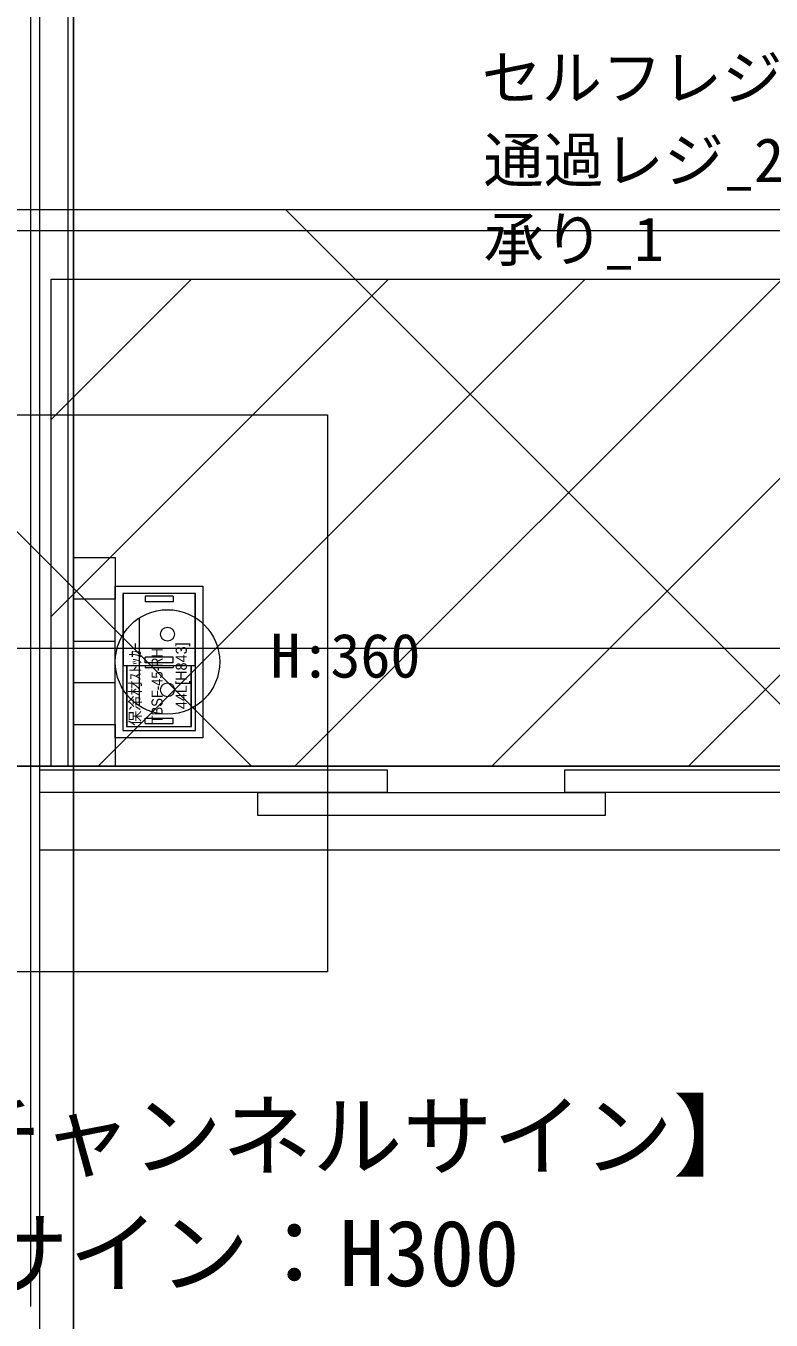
# Model space of a CAD drawing. Units: millimetres at full size, sheet at 1:100. Extents: x 3352 to 127672, y -40372 to 101181.
# Drawn here: x 60799 to 63476, y -16583 to -11934 of the extents above; entities that cross this region are included whole.
import ezdxf
from ezdxf.enums import TextEntityAlignment as Align

# ---------------------------------------------------------------- set-up
doc = ezdxf.new("R2010")
doc.units = ezdxf.units.MM
doc.header["$LTSCALE"] = 100
doc.linetypes.add('CHAIN2', pattern=[12, 9, -1, 1, -1])
doc.layers.add('0-0', color=134, linetype='Continuous', lineweight=18)
doc.styles.add('ＭＳ ゴシック', font='')
doc.styles.add('ＭＳ Ｐゴシック', font='')
doc.styles.get('ＭＳ ゴシック').set_extended_font_data('MS Gothic')
doc.styles.get('ＭＳ Ｐゴシック').set_extended_font_data('MS PGothic')

msp = doc.modelspace()

# ---------------------------------------------------------------- linework, layer by layer
at = {"layer": '0-0', "color": 47}
for p, q in [((60969.8, 11057), (60969.8, -18478.1)), ((73739.5, -14593.3), (60847.3, -14593.3)), ((60847.3, -14893.3), (73739.5, -14893.3))]:
    msp.add_line(p, q, dxfattribs=at)
at = {"layer": '0-0', "linetype": 'CHAIN2'}
msp.add_line((60969.8, 11057), (60969.8, -18478.1), dxfattribs=at)
at = {"layer": '0-0'}
for p, q in [((60969.8, -18478.1), (60969.8, 11057)), ((60814.8, -9767), (60814.8, -16534.3)), ((60847.3, -9873.3), (60847.3, -18203.3)), ((60969.8, -14143.3), (61119.8, -14143.3)), ((61119.8, -14293.3), (60969.8, -14293.3)), ((23269.8, -14593.3), (69649.8, -14593.3)), ((65728.8, -14593.3), (56605.2, -14593.3)), ((62733.6, -14606.7), (62733.6, -14686.7)), ((60847.3, -14686.7), (62097.3, -14686.7)), ((62881, -14688.7), (61631, -14688.7)), ((62733.6, -14686.7), (63983.6, -14686.7)), ((62881, -14768.7), (62881, -14688.7))]:
    msp.add_line(p, q, dxfattribs=at)
at = {"layer": '0-0', "color": 8}
msp.add_line((60814.8, -9767), (60814.8, -16534.3), dxfattribs=at)
at = {"layer": '0-0', "color": 253}
msp.add_line((60847.3, -9873.3), (60847.3, -16534.3), dxfattribs=at)
at = {"layer": '0-0', "color": 3}
msp.add_line((60949.8, -9863.3), (60949.8, -14593.3), dxfattribs=at)
at = {"layer": '0-0', "color": 6}
msp.add_line((60949.8, -9863.3), (60949.8, -14593.3), dxfattribs=at)
at = {"layer": '0-0', "color": 15}
for p, q in [((59609.5, -12593.3), (61609.5, -14593.3)), ((61730.8, -12593.3), (63730.8, -14593.3))]:
    msp.add_line(p, q, dxfattribs=at)
at = {"layer": '0-0', "color": 254}
for p, q in [((56605.2, -12668.6), (65728.8, -12668.6)), ((56605.2, -12668.6), (65728.8, -12668.6)), ((56605.2, -14168.6), (65728.8, -14168.6)), ((56605.2, -14168.6), (65728.8, -14168.6))]:
    msp.add_line(p, q, dxfattribs=at)
at = {"layer": '0-0', "color": 14}
for p, q in [((60889.8, -12843.3), (65588.8, -12843.3)), ((60889.8, -13347.6), (61394, -12843.3)), ((60889.8, -14054.7), (62101.1, -12843.3)), ((61058.2, -14593.3), (62808.2, -12843.3)), ((61765.3, -14593.3), (63515.3, -12843.3)), ((62472.5, -14593.3), (64222.5, -12843.3)), ((63179.6, -14593.3), (64929.6, -12843.3))]:
    msp.add_line(p, q, dxfattribs=at)
at = {"layer": '0-0', "color": 5}
for p, q in [((61146.5, -13973.4), (61146.5, -14463.2)), ((61407.1, -13972.5), (61147.4, -13972.5)), ((61147.8, -13974.4), (61147.8, -14229.3)), ((61227.4, -13982.3), (61227.4, -14002.3)), ((61327.1, -13982.3), (61227.4, -13982.3)), ((61327.1, -13982.3), (61327.1, -14002.3)), ((61406.8, -14229.3), (61406.8, -13974.4)), ((61408, -14463.2), (61408, -13973.4)), ((61327.1, -14002.3), (61227.4, -14002.3)), ((61327.1, -14201.3), (61227.4, -14201.3)), ((61227.4, -14221.3), (61227.4, -14201.3)), ((61327.1, -14221.3), (61227.4, -14221.3)), ((61327.1, -14221.3), (61327.1, -14201.3)), ((61150, -14231.2), (61404.6, -14231.2)), ((61160.5, -14231.2), (61160.5, -14449.2)), ((61161.7, -14231.2), (61161.7, -14448.3)), ((61327.1, -14231.2), (61327.1, -14238.5)), ((61392.8, -14448.3), (61392.8, -14231.2)), ((61394.1, -14449.2), (61394.1, -14231.2)), ((61161.4, -14450.2), (61393.1, -14450.2)), ((61227.4, -14420), (61327.1, -14420)), ((61227.4, -14440), (61227.4, -14420)), ((61227.4, -14440), (61327.1, -14440)), ((61327.1, -14440), (61327.1, -14420)), ((61147.4, -14464.1), (61407.1, -14464.1))]:
    msp.add_line(p, q, dxfattribs=at)
at = {"layer": '0-0', "color": 230}
msp.add_line((61207.3, -14376.9), (61207.3, -14059.7), dxfattribs=at)
at = {"layer": '0-0', "color": 13}
msp.add_line((69649.8, -14593.3), (23269.8, -14593.3), dxfattribs=at)
msp.add_line((69649.8, -14593.3), (23269.8, -14593.3), dxfattribs=at)
msp.add_line((69649.8, -14593.3), (23269.8, -14593.3), dxfattribs=at)
msp.add_line((69649.8, -14593.3), (23269.8, -14593.3), dxfattribs=at)
at = {"layer": '0-0', "color": 1}
msp.add_line((23269.8, -14593.3), (69649.8, -14593.3), dxfattribs=at)
at = {"layer": '0-0'}
for points in [[(65728.8, -14593.3), (56605.2, -14593.3), (56605.2, -2733.3)], [(60969.8, -13843.3), (61119.8, -13843.3), (61119.8, -13993.3), (60969.8, -13993.3)], [(60969.8, -14443.3), (61119.8, -14443.3), (61119.8, -14593.3)], [(23269.8, -14593.3), (69649.8, -14593.3), (69764.8, -14593.3)], [(62097.3, -14686.7), (62097.3, -14606.7), (60847.3, -14606.7)], [(63983.6, -14686.7), (63983.6, -14606.7), (62733.6, -14606.7)], [(61631, -14688.7), (61631, -14768.7), (62881, -14768.7)]]:
    msp.add_lwpolyline(points, dxfattribs=at)
at = {"layer": '0-0', "color": 15}
msp.add_lwpolyline([(23269.8, -12593.3), (65588.8, -12593.3), (65588.8, -14593.3), (23269.8, -14593.3)], close=True, dxfattribs=at)
at = {"layer": '0-0', "color": 14}
msp.add_lwpolyline([(65588.8, -14593.3), (60889.8, -14593.3), (60889.8, -12843.3)], dxfattribs=at)
at = {"layer": '0-0', "color": 1}
msp.add_lwpolyline([(61882.3, -13331.3), (61882.3, -15331.3), (56582.3, -15331.3), (56582.3, -13331.3)], close=True, dxfattribs=at)
at = {"layer": '0-0', "color": 5}
msp.add_lwpolyline([(61119.8, -13945.8), (61434.8, -13945.8), (61434.8, -14490.8), (61119.8, -14490.8)], close=True, dxfattribs=at)
for points in [[(61147.4, -13972.5), (61147.3, -13972.5), (61147.2, -13972.5), (61147.1, -13972.5), (61147, -13972.5), (61146.9, -13972.6), (61146.9, -13972.6), (61146.8, -13972.7), (61146.7, -13972.7), (61146.7, -13972.8), (61146.6, -13972.8), (61146.6, -13972.9), (61146.6, -13973), (61146.5, -13973.1), (61146.5, -13973.2), (61146.5, -13973.3), (61146.5, -13973.4)], [(61150, -13972.5), (61149.8, -13972.5), (61149.7, -13972.5), (61149.5, -13972.5), (61149.4, -13972.5), (61149.2, -13972.6), (61149.1, -13972.6), (61149, -13972.7), (61148.9, -13972.7), (61148.7, -13972.8), (61148.6, -13972.9), (61148.5, -13973), (61148.4, -13973.1), (61148.3, -13973.2), (61148.2, -13973.3), (61148.1, -13973.4), (61148, -13973.5), (61148, -13973.6), (61147.9, -13973.7), (61147.9, -13973.8), (61147.8, -13973.9), (61147.8, -13974), (61147.8, -13974.1), (61147.8, -13974.3), (61147.8, -13974.4)], [(61406.8, -13974.4), (61406.8, -13974.3), (61406.8, -13974.1), (61406.7, -13974), (61406.7, -13973.9), (61406.7, -13973.8), (61406.6, -13973.7), (61406.6, -13973.6), (61406.5, -13973.5), (61406.4, -13973.4), (61406.3, -13973.3), (61406.2, -13973.2), (61406.1, -13973.1), (61406, -13973), (61405.9, -13972.9), (61405.8, -13972.8), (61405.7, -13972.7), (61405.6, -13972.7), (61405.4, -13972.6), (61405.3, -13972.6), (61405.1, -13972.5), (61405, -13972.5), (61404.9, -13972.5), (61404.7, -13972.5), (61404.6, -13972.5)], [(61408, -13973.4), (61408, -13973.3), (61408, -13973.2), (61408, -13973.1), (61408, -13973), (61407.9, -13972.9), (61407.9, -13972.8), (61407.9, -13972.8), (61407.8, -13972.7), (61407.7, -13972.7), (61407.7, -13972.6), (61407.6, -13972.6), (61407.5, -13972.5), (61407.4, -13972.5), (61407.3, -13972.5), (61407.2, -13972.5), (61407.1, -13972.5)], [(61147.8, -14229.3), (61147.8, -14229.4), (61147.8, -14229.5), (61147.8, -14229.6), (61147.8, -14229.7), (61147.9, -14229.8), (61147.9, -14229.9), (61148, -14230.1), (61148, -14230.2), (61148.1, -14230.3), (61148.2, -14230.4), (61148.3, -14230.5), (61148.4, -14230.6), (61148.5, -14230.7), (61148.6, -14230.8), (61148.7, -14230.8), (61148.9, -14230.9), (61149, -14231), (61149.1, -14231), (61149.2, -14231.1), (61149.4, -14231.1), (61149.5, -14231.1), (61149.7, -14231.1), (61149.8, -14231.2), (61150, -14231.2)], [(61227.4, -14231.2), (61227.4, -14238.5), (61327.1, -14238.5)], [(61404.6, -14231.2), (61404.7, -14231.2), (61404.9, -14231.1), (61405, -14231.1), (61405.1, -14231.1), (61405.3, -14231.1), (61405.4, -14231), (61405.6, -14231), (61405.7, -14230.9), (61405.8, -14230.8), (61405.9, -14230.8), (61406, -14230.7), (61406.1, -14230.6), (61406.2, -14230.5), (61406.3, -14230.4), (61406.4, -14230.3), (61406.5, -14230.2), (61406.6, -14230.1), (61406.6, -14229.9), (61406.7, -14229.8), (61406.7, -14229.7), (61406.7, -14229.6), (61406.8, -14229.5), (61406.8, -14229.4), (61406.8, -14229.3)], [(61160.5, -14449.2), (61160.5, -14449.3), (61160.5, -14449.3), (61160.5, -14449.4), (61160.5, -14449.4), (61160.5, -14449.4), (61160.5, -14449.5), (61160.5, -14449.5), (61160.6, -14449.6), (61160.6, -14449.7), (61160.6, -14449.7), (61160.7, -14449.8), (61160.7, -14449.8), (61160.7, -14449.9), (61160.8, -14449.9), (61160.8, -14450), (61160.9, -14450), (61160.9, -14450.1), (61161, -14450.1), (61161.1, -14450.1), (61161.1, -14450.1), (61161.2, -14450.2), (61161.3, -14450.2), (61161.3, -14450.2), (61161.4, -14450.2)], [(61161.7, -14448.3), (61161.7, -14448.4), (61161.7, -14448.5), (61161.8, -14448.6), (61161.8, -14448.7), (61161.8, -14448.9), (61161.9, -14449), (61161.9, -14449.1), (61162, -14449.2), (61162.1, -14449.3), (61162.2, -14449.4), (61162.3, -14449.5), (61162.4, -14449.6), (61162.5, -14449.7), (61162.6, -14449.8), (61162.7, -14449.8), (61162.8, -14449.9), (61162.9, -14450), (61163.1, -14450), (61163.2, -14450.1), (61163.4, -14450.1), (61163.5, -14450.1), (61163.6, -14450.2), (61163.8, -14450.2), (61164, -14450.2)], [(61390.6, -14450.2), (61390.7, -14450.2), (61390.9, -14450.2), (61391, -14450.1), (61391.2, -14450.1), (61391.3, -14450.1), (61391.5, -14450), (61391.6, -14450), (61391.7, -14449.9), (61391.8, -14449.8), (61392, -14449.8), (61392.1, -14449.7), (61392.2, -14449.6), (61392.3, -14449.5), (61392.4, -14449.4), (61392.4, -14449.3), (61392.5, -14449.2), (61392.6, -14449.1), (61392.6, -14449), (61392.7, -14448.9), (61392.7, -14448.7), (61392.8, -14448.6), (61392.8, -14448.5), (61392.8, -14448.4), (61392.8, -14448.3)], [(61393.1, -14450.2), (61393.2, -14450.2), (61393.3, -14450.2), (61393.3, -14450.2), (61393.4, -14450.1), (61393.5, -14450.1), (61393.5, -14450.1), (61393.6, -14450.1), (61393.7, -14450), (61393.7, -14450), (61393.8, -14449.9), (61393.8, -14449.9), (61393.8, -14449.8), (61393.9, -14449.8), (61393.9, -14449.7), (61393.9, -14449.7), (61394, -14449.6), (61394, -14449.5), (61394, -14449.5), (61394, -14449.4), (61394, -14449.4), (61394.1, -14449.4), (61394.1, -14449.3), (61394.1, -14449.3), (61394.1, -14449.2)], [(61407.1, -14464.1), (61407.2, -14464.1), (61407.2, -14464.1), (61407.3, -14464.1), (61407.4, -14464.1), (61407.4, -14464.1), (61407.5, -14464.1), (61407.6, -14464.1), (61407.6, -14464), (61407.7, -14464), (61407.7, -14464), (61407.8, -14463.9), (61407.8, -14463.9), (61407.8, -14463.9), (61407.9, -14463.8), (61407.9, -14463.8), (61407.9, -14463.7), (61408, -14463.7), (61408, -14463.6), (61408, -14463.6), (61408, -14463.5), (61408, -14463.4), (61408, -14463.3), (61408, -14463.3), (61408, -14463.2)]]:
    msp.add_lwpolyline(points, dxfattribs=at)
at = {"layer": '0-0', "color": 230}
for centre, radius in [((61307.3, -14218.3), 187.5), ((61307.3, -14118.3), 25), ((61307.3, -14318.3), 25)]:
    msp.add_circle(centre, radius, dxfattribs=at)

# ---------------------------------------------------------------- texts
at = {"layer": '0-0', "style": 'ＭＳ ゴシック'}
for s, p in [('セルフレジ_2', (62435.9, -12246.4)), ('通過レジ_2', (62442.4, -12542.2)), ('承り_1', (62443.5, -12825.9))]:
    msp.add_text(s, height=158.4, dxfattribs=at).set_placement(p, align=Align.BOTTOM_LEFT)
at = {"layer": '0-0', "color": 230, "style": 'ＭＳ ゴシック'}
msp.add_text('H:360', height=158.4, dxfattribs=at).set_placement((61677.2, -14322.2), align=Align.BOTTOM_LEFT)
at = {"layer": '0-0', "color": 5, "style": 'ＭＳ Ｐゴシック'}
for s, p in [('保冷材ｽﾄｯｶｰ', (61223.1, -14447.5)), ('44L[H843]', (61388.7, -14388.1))]:
    msp.add_text(s, height=39.78, rotation=90, dxfattribs=at).set_placement(p, align=Align.BOTTOM_LEFT)
at = {"layer": '0-0', "color": 5, "style": 'ＭＳ Ｐゴシック', "width": 0.9}
msp.add_text('TBSF-45-RH', height=39.78, rotation=90, dxfattribs=at).set_placement((61301.6, -14439.3), align=Align.BOTTOM_LEFT)
at = {"layer": '0-0', "color": 5, "style": 'ＭＳ ゴシック'}
for s, p in [('【チャンネルサイン】', (60206.9, -16110.7)), (' サイン：H300', (60466.8, -16531.9))]:
    msp.add_text(s, height=237.6, dxfattribs=at).set_placement(p, align=Align.BOTTOM_LEFT)

doc.saveas('drawing.dxf')
